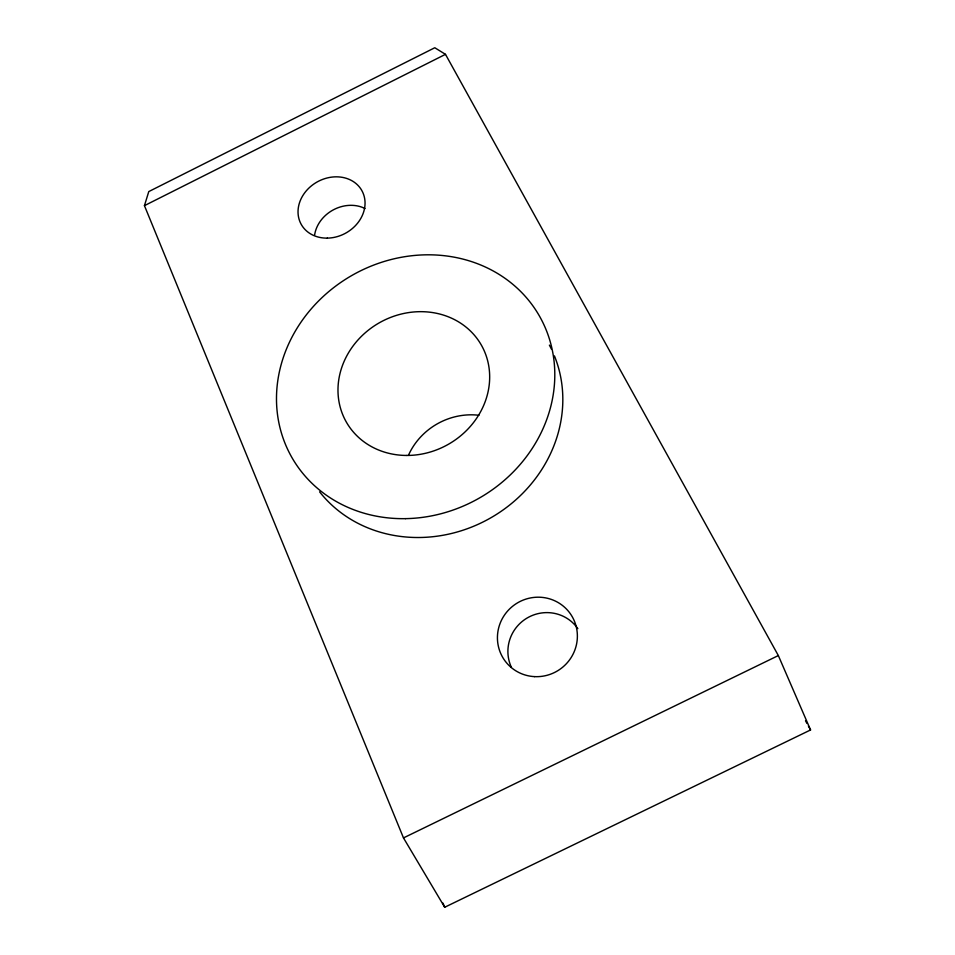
<?xml version="1.0" encoding="UTF-8"?>
<svg xmlns="http://www.w3.org/2000/svg" width="955" height="955" viewBox="0 0 955 955"><rect width="100%" height="100%" fill="white"/><g stroke="black" fill="none" stroke-linecap="round" stroke-linejoin="round"><path stroke-width="1.43" d="M144.444 205.647L148.777 191.573L434.788 47.75L445.484 54.34L778.337 655.56L810.556 729.954L444.708 907.25L403.488 837.917L144.444 205.647L445.484 54.34M403.488 837.917L778.337 655.56M805.519 720.798L806.963 723.413M808.396 726.027L810.556 729.954M443.001 903.12L444.708 907.25M511.426 667.402A38.606 37.961 -38.7 0 1 527.267 617.933A38.606 37.961 -38.7 0 1 577.835 628.629M314.625 234.93A33.449 28.531 -29 0 1 365.049 208.536M408.465 455.237A65.334 60.75 -29.8 0 1 478.933 415.27M549.388 345.125A136.792 124.126 -29.8 0 1 551.393 349.064M554.413 355.857A136.792 124.126 -29.8 0 1 491.371 517.491A136.792 124.126 -29.8 0 1 319.603 491.837M534.561 676.629A40.289 39.442 -37 0 0 573.358 618.828A40.289 39.442 -37 0 0 504.288 615.342A40.289 39.442 -37 0 0 534.561 676.629M327.326 238.129A34.702 29.295 -29 0 0 362.434 191.692A34.702 29.295 -29 0 0 304.848 192.624A34.702 29.295 -29 0 0 327.326 238.129M406.842 455.451A77.713 69.882 -29.8 0 0 482.729 347.656A77.713 69.882 -29.8 0 0 351.906 347.572A77.713 69.882 -29.8 0 0 406.842 455.451M405.421 518.649A142.558 128.257 -29.8 0 0 540.948 318.779A142.558 128.257 -29.8 0 0 300.562 322.79A142.558 128.257 -29.8 0 0 405.421 518.649"/></g></svg>
